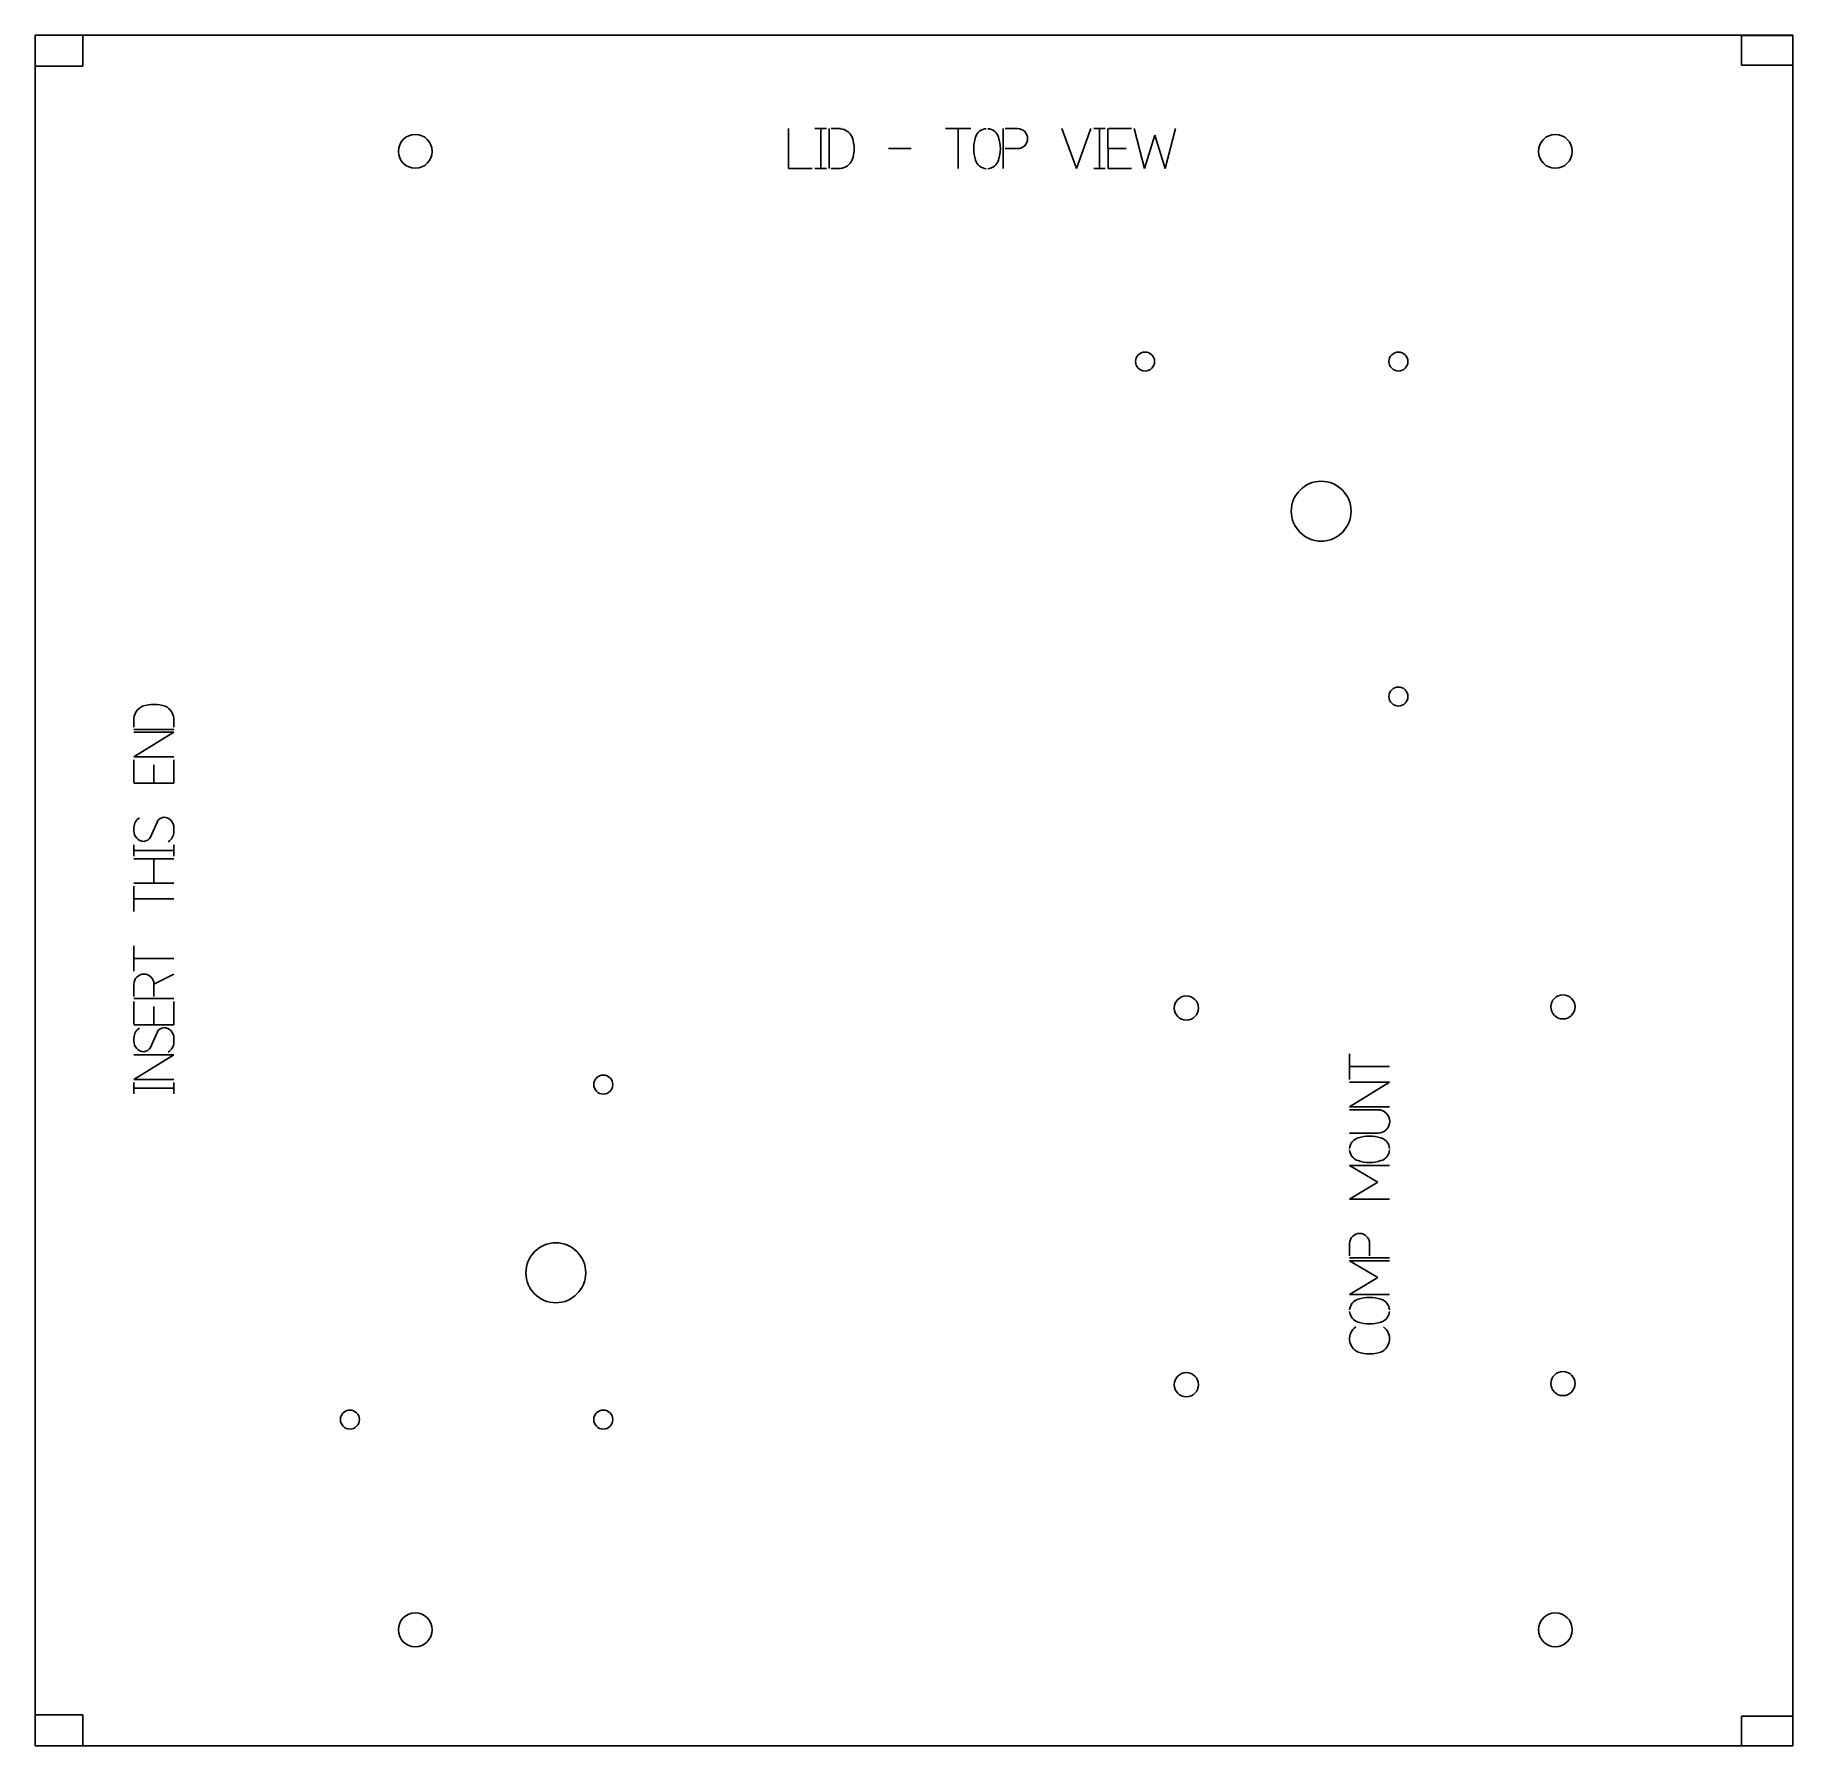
# Model space of a CAD drawing. Extents: x 0 to 18.5, y 0 to 18.
import ezdxf

# ---------------------------------------------------------------- set-up
doc = ezdxf.new("R2010")
doc.units = 0
doc.layers.add('1', color=7, linetype='CONTINUOUS')
doc.layers.add('6', color=7, linetype='CONTINUOUS')

msp = doc.modelspace()

# ---------------------------------------------------------------- linework, layer by layer
at = {"layer": '1', "color": 1, "linetype": 'CONTINUOUS'}
for p, q in [((0.514, 17.993), (0.014, 17.994)), ((0.014, 17.994), (0.014, 17.668)), ((0.014, -0.008), (0.014, 17.992)), ((0.014, 17.992), (18.514, 17.992)), ((0.014, 17.992), (0.014, 8.992)), ((0.514, 17.667), (0.514, 17.993)), ((18.514, 17.991), (17.974, 17.99)), ((17.974, 17.99), (17.974, 17.678)), ((18.514, 17.992), (18.514, -0.008)), ((18.514, 17.679), (18.514, 17.991)), ((0.014, 17.668), (0.514, 17.667)), ((17.974, 17.678), (18.514, 17.679)), ((0.513, 0.318), (0.013, 0.318)), ((0.013, 0.318), (0.014, -0.008)), ((0.514, -0.008), (0.513, 0.318)), ((18.513, 0.304), (17.973, 0.304)), ((17.973, 0.304), (17.974, -0.008)), ((18.514, -0.008), (18.513, 0.304)), ((18.514, -0.008), (0.014, -0.008)), ((0.014, -0.008), (0.514, -0.008)), ((17.974, -0.008), (18.514, -0.008))]:
    msp.add_line(p, q, dxfattribs=at)
for centre, radius, start, end in [((4.014, 16.771), 0.178, 90, 270), ((4.014, 16.771), 0.178, 270, 90), ((16.014, 16.771), 0.178, 90, 270), ((16.014, 16.771), 0.178, 270, 90), ((11.695, 14.559), 0.1, 90, 270), ((11.695, 14.559), 0.1, 270, 90), ((14.362, 14.559), 0.1, 90, 270), ((14.362, 14.559), 0.1, 270, 90), ((14.362, 11.034), 0.1, 90, 270), ((14.362, 11.034), 0.1, 270, 90), ((12.13, 7.756), 0.127, 90, 270), ((12.13, 7.756), 0.127, 270, 90), ((16.094, 7.768), 0.127, 90, 270), ((16.094, 7.768), 0.127, 270, 90), ((5.993, 6.95), 0.1, 90, 270), ((5.993, 6.95), 0.1, 270, 90), ((12.13, 3.792), 0.127, 90, 270), ((12.13, 3.792), 0.127, 270, 90), ((16.094, 3.804), 0.127, 90, 270), ((16.094, 3.804), 0.127, 270, 90), ((3.326, 3.425), 0.1, 90, 270), ((3.326, 3.425), 0.1, 270, 90), ((5.993, 3.425), 0.1, 90, 270), ((5.993, 3.425), 0.1, 270, 90), ((4.014, 1.213), 0.178, 90, 270), ((4.014, 1.213), 0.178, 270, 90), ((16.014, 1.213), 0.178, 90, 270), ((16.014, 1.213), 0.178, 270, 90)]:
    msp.add_arc(centre, radius, start, end, dxfattribs=at)
at = {"layer": '6', "color": 6, "linetype": 'CONTINUOUS'}
for p, q in [((7.944, 17.01), (7.944, 16.59)), ((8.221, 17.01), (8.281, 17.01)), ((8.281, 17.01), (8.341, 17.01)), ((8.281, 17.01), (8.281, 16.59)), ((8.371, 17.01), (8.371, 16.59)), ((8.488, 17.01), (8.393, 17.01)), ((9.594, 17.01), (9.728, 17.01)), ((9.728, 17.01), (9.728, 16.59)), ((9.728, 17.01), (9.862, 17.01)), ((10.202, 17.01), (10.202, 16.59)), ((10.224, 17.01), (10.354, 17.01)), ((10.819, 17.01), (10.972, 16.59)), ((10.972, 16.59), (11.125, 17.01)), ((11.155, 17.01), (11.215, 17.01)), ((11.215, 17.01), (11.275, 17.01)), ((11.215, 17.01), (11.215, 16.59)), ((11.305, 17.01), (11.306, 16.59)), ((11.313, 17.01), (11.313, 17.01)), ((11.313, 17.01), (11.552, 17.01)), ((11.582, 17.01), (11.691, 16.59)), ((11.691, 16.59), (11.799, 16.94)), ((11.799, 16.94), (11.908, 16.59)), ((11.908, 16.59), (12.017, 17.01)), ((8.994, 16.8), (9.234, 16.8)), ((10.354, 16.8), (10.224, 16.8)), ((11.306, 16.8), (11.498, 16.8)), ((7.944, 16.59), (8.191, 16.59)), ((8.221, 16.59), (8.281, 16.59)), ((8.281, 16.59), (8.341, 16.59)), ((8.393, 16.59), (8.488, 16.59)), ((11.155, 16.59), (11.215, 16.59)), ((11.215, 16.59), (11.275, 16.59)), ((11.306, 16.59), (11.552, 16.59)), ((1.053, 10.805), (1.053, 10.711)), ((1.473, 10.711), (1.473, 10.805)), ((1.053, 10.688), (1.473, 10.688)), ((1.053, 10.401), (1.473, 10.658)), ((1.473, 10.658), (1.053, 10.658)), ((1.473, 10.401), (1.053, 10.401)), ((1.053, 10.13), (1.053, 10.369)), ((1.473, 10.123), (1.473, 10.369)), ((1.263, 10.123), (1.263, 10.315)), ((1.053, 10.13), (1.053, 10.13)), ((1.053, 10.123), (1.473, 10.123)), ((1.053, 9.655), (1.053, 9.621)), ((1.228, 9.553), (1.299, 9.719)), ((1.474, 9.651), (1.473, 9.608)), ((1.053, 9.415), (1.053, 9.475)), ((1.473, 9.415), (1.473, 9.475)), ((1.053, 9.355), (1.053, 9.415)), ((1.053, 9.415), (1.473, 9.415)), ((1.263, 9.325), (1.053, 9.325)), ((1.263, 9.07), (1.263, 9.325)), ((1.473, 9.325), (1.263, 9.325)), ((1.473, 9.355), (1.473, 9.415)), ((1.053, 9.07), (1.263, 9.07)), ((1.263, 9.07), (1.473, 9.07)), ((1.053, 8.906), (1.053, 9.04)), ((1.053, 8.772), (1.053, 8.906)), ((1.053, 8.906), (1.473, 8.906)), ((1.053, 8.278), (1.053, 8.412)), ((1.053, 8.143), (1.053, 8.278)), ((1.053, 8.278), (1.473, 8.278)), ((1.053, 7.878), (1.053, 8.008)), ((1.263, 8.008), (1.473, 8.113)), ((1.263, 7.878), (1.263, 8.008)), ((1.053, 7.856), (1.473, 7.856)), ((1.053, 7.587), (1.053, 7.826)), ((1.263, 7.58), (1.263, 7.772)), ((1.473, 7.58), (1.473, 7.826)), ((1.053, 7.587), (1.053, 7.587)), ((1.053, 7.579), (1.473, 7.58)), ((1.053, 7.442), (1.053, 7.408)), ((1.228, 7.34), (1.299, 7.505)), ((1.474, 7.438), (1.473, 7.395)), ((1.053, 7.004), (1.473, 7.262)), ((1.473, 7.262), (1.053, 7.262)), ((13.848, 7.139), (13.848, 7.273)), ((13.848, 7.004), (13.848, 7.139)), ((13.848, 7.139), (14.268, 7.139)), ((1.473, 7.004), (1.053, 7.004)), ((1.053, 6.913), (1.053, 6.973)), ((1.053, 6.853), (1.053, 6.913)), ((1.053, 6.913), (1.473, 6.913)), ((1.473, 6.913), (1.473, 6.973)), ((1.473, 6.853), (1.473, 6.913)), ((13.848, 6.717), (14.268, 6.974)), ((14.268, 6.974), (13.848, 6.974)), ((14.268, 6.717), (13.848, 6.717)), ((14.145, 6.685), (13.848, 6.685)), ((13.848, 6.439), (14.148, 6.439)), ((14.145, 5.923), (13.848, 6.1)), ((13.848, 6.1), (14.268, 6.1)), ((13.848, 5.746), (14.145, 5.923)), ((14.268, 5.746), (13.848, 5.746)), ((13.848, 5.149), (13.848, 5.279)), ((14.058, 5.279), (14.058, 5.149)), ((13.848, 5.127), (14.268, 5.127)), ((14.145, 4.92), (13.848, 5.097)), ((13.848, 5.097), (14.268, 5.097)), ((13.848, 4.743), (14.145, 4.92)), ((14.268, 4.743), (13.848, 4.743))]:
    msp.add_line(p, q, dxfattribs=at)
for centre, radius, start, end in [((8.473, 16.856), 0.154, 24.3869, 84.6175), ((8.259, 16.8), 0.374, 341.2941, 18.7059), ((10.266, 16.799), 0.374, 161.2941, 198.7059), ((10.032, 16.885), 0.125, 93.4425, 164.098), ((10.032, 16.885), 0.125, 15.9021, 86.5576), ((9.798, 16.799), 0.374, 341.2941, 18.7059), ((10.354, 16.905), 0.105, 359.9956, 90), ((10.354, 16.905), 0.105, 269.9912, 359.9956), ((8.473, 16.744), 0.154, 275.3825, 335.6132), ((10.032, 16.713), 0.125, 195.9021, 266.5576), ((10.032, 16.713), 0.125, 273.4425, 344.098), ((13.549, 12.984), 0.315, 90, 270), ((13.549, 12.984), 0.315, 270, 90), ((1.206, 10.791), 0.154, 114.3869, 174.6175), ((1.263, 10.577), 0.374, 71.2941, 108.7059), ((1.319, 10.791), 0.154, 5.3825, 65.6132), ((1.174, 9.654), 0.121, 120.522, 179.2985), ((1.163, 9.62), 0.111, 179.2985, 267.3507), ((1.376, 9.673), 0.0903, 95.1822, 149.3448), ((1.363, 9.652), 0.111, 359.4411, 87.3507), ((1.15, 9.6), 0.0903, 275.1823, 329.3448), ((1.352, 9.61), 0.121, 300.522, 359.4411), ((1.158, 8.008), 0.105, 89.9956, 180), ((1.158, 8.008), 0.105, 359.9912, 89.9956), ((1.174, 7.441), 0.121, 120.522, 179.2985), ((1.163, 7.407), 0.111, 179.2985, 267.3507), ((1.376, 7.459), 0.0903, 95.1822, 149.3448), ((1.363, 7.439), 0.111, 359.4411, 87.3507), ((1.15, 7.386), 0.0903, 275.1823, 329.3448), ((1.352, 7.396), 0.121, 300.522, 359.4411), ((14.147, 6.562), 0.123, 0.6987, 91.2577), ((14.147, 6.562), 0.123, 270.1397, 0.6987), ((13.973, 6.27), 0.125, 105.9021, 176.5576), ((14.058, 6.035), 0.374, 71.2941, 108.7059), ((14.144, 6.27), 0.125, 3.4425, 74.098), ((13.973, 6.27), 0.125, 183.4425, 254.098), ((14.058, 6.504), 0.374, 251.2941, 288.7059), ((14.144, 6.27), 0.125, 285.9021, 356.5576), ((13.953, 5.279), 0.105, 89.9956, 180), ((13.953, 5.279), 0.105, 359.9912, 89.9956), ((5.493, 4.97), 0.315, 90, 270), ((5.493, 4.97), 0.315, 270, 90), ((13.973, 4.571), 0.125, 105.9021, 176.5576), ((14.058, 4.337), 0.374, 71.2941, 108.7059), ((14.144, 4.571), 0.125, 3.4425, 74.098), ((13.973, 4.571), 0.125, 183.4425, 254.098), ((14.058, 4.806), 0.374, 251.2941, 288.7059), ((14.144, 4.571), 0.125, 285.9021, 356.5576), ((14.002, 4.276), 0.154, 125.68, 245.6131), ((14.115, 4.276), 0.154, 294.3868, 54.32), ((14.058, 4.49), 0.374, 251.2941, 288.7059)]:
    msp.add_arc(centre, radius, start, end, dxfattribs=at)

doc.saveas('drawing.dxf')
